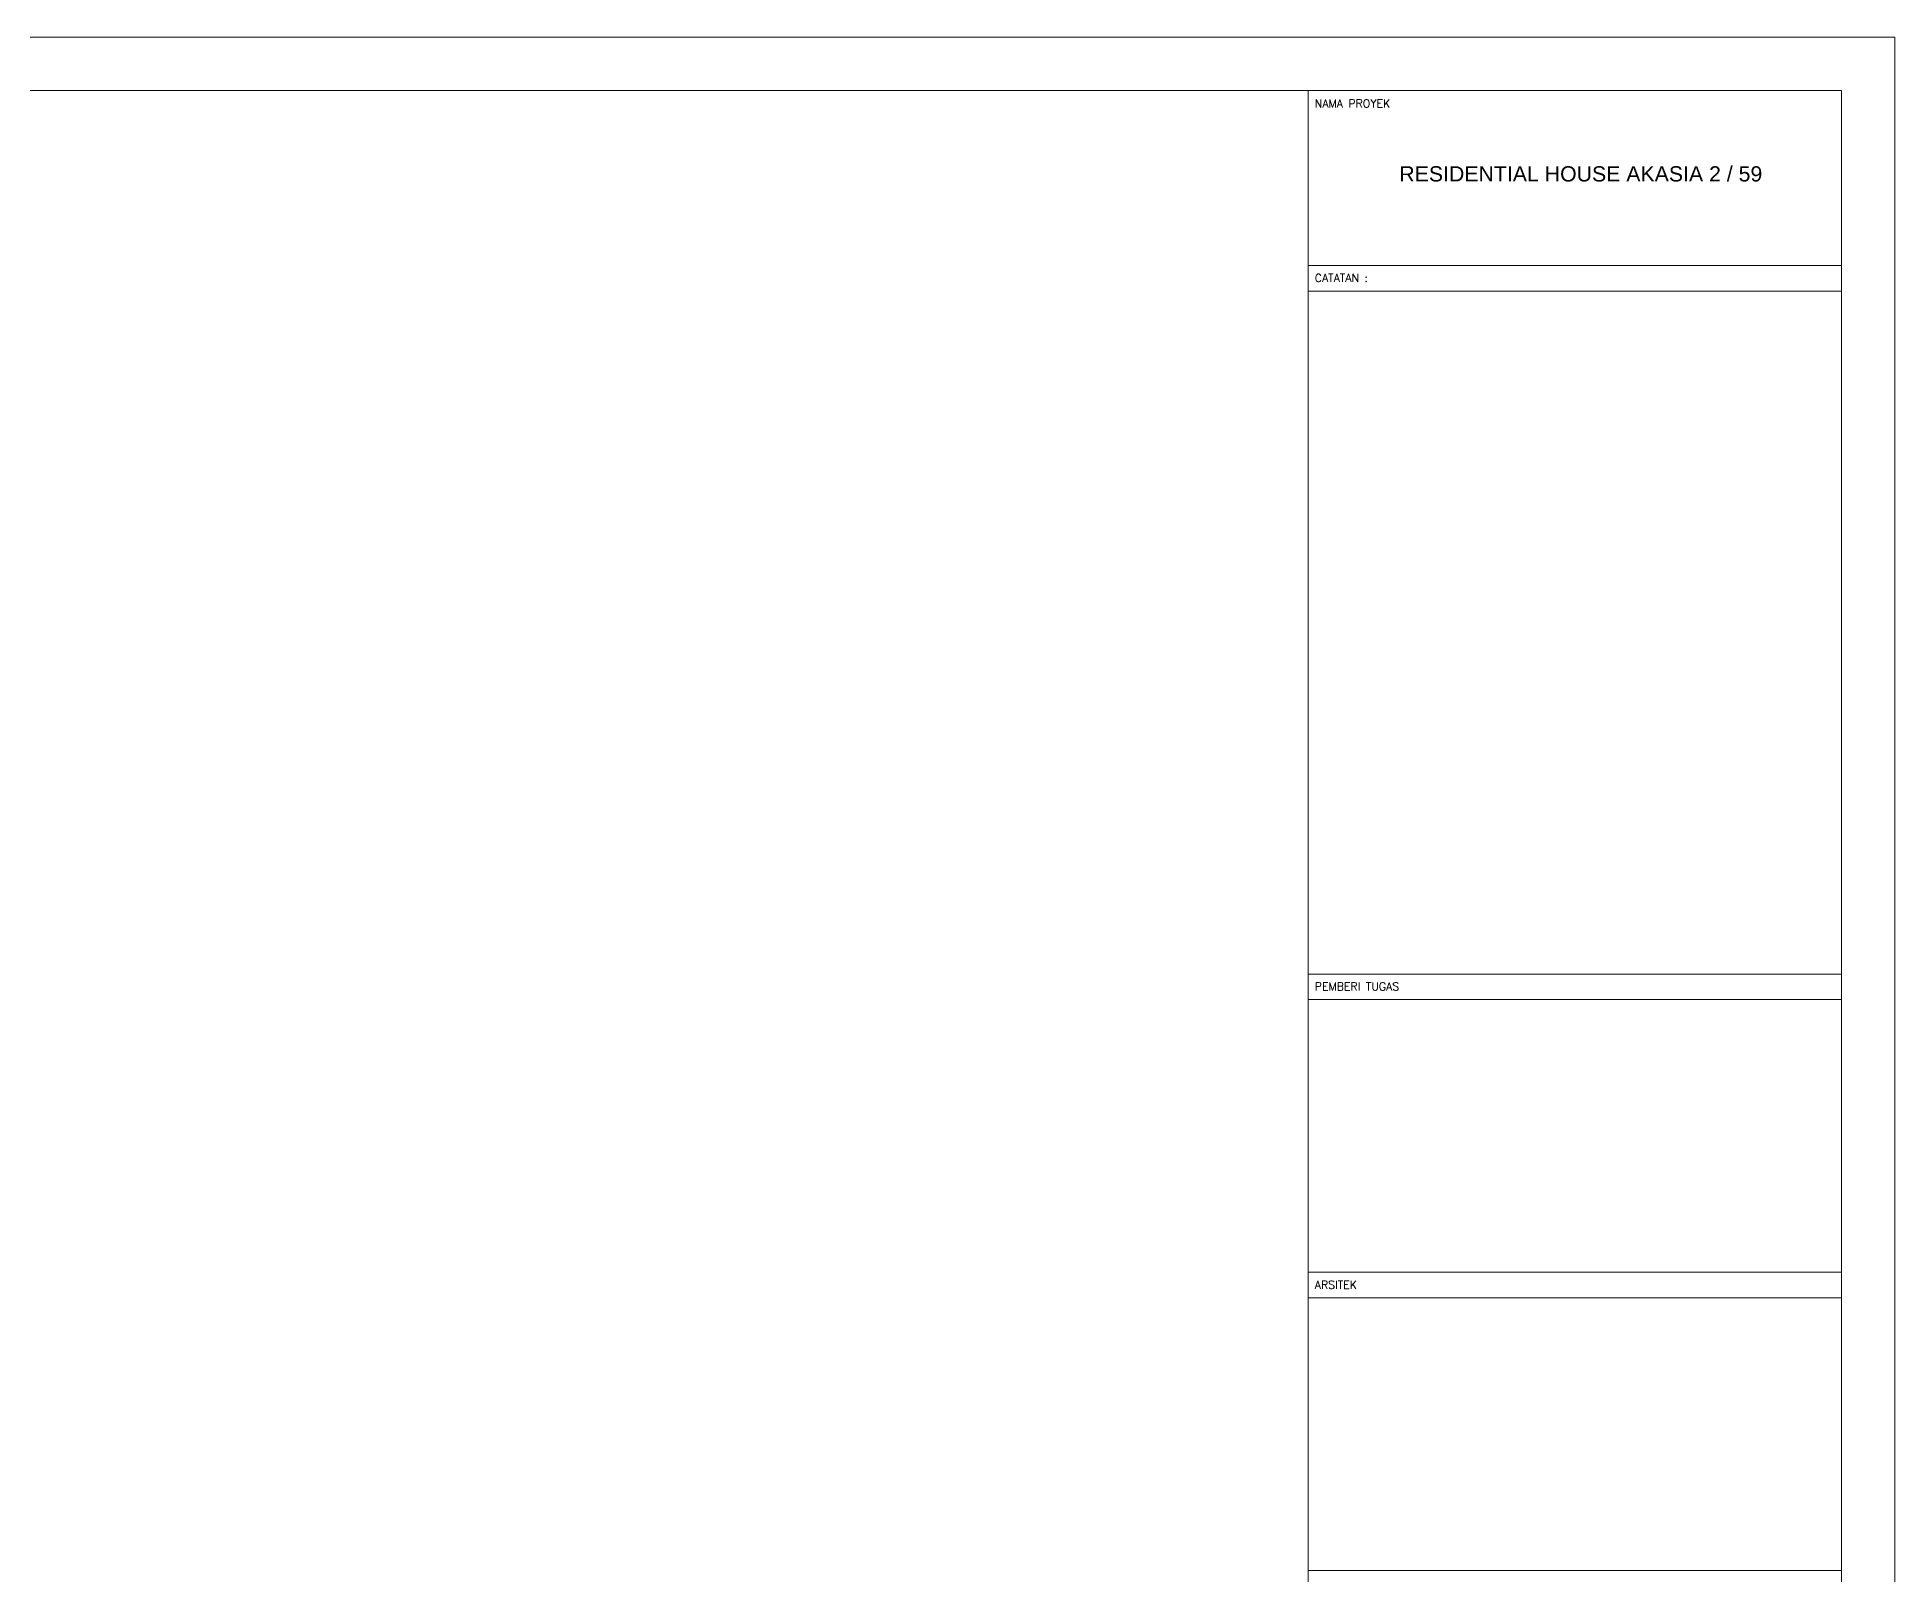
# Model space of a CAD drawing. Header units: millimetres. Extents: x 19632 to 183655, y 41319 to 69325.
# Drawn here: x 161771 to 178882, y 55163 to 69325 of the extents above; entities that cross this region are included whole.
import ezdxf

# ---------------------------------------------------------------- set-up
doc = ezdxf.new("R2010")
doc.units = ezdxf.units.MM
doc.header["$MEASUREMENT"] = 0
doc.linetypes.add('DASHED2', pattern=[0.375, 0.25, -0.125])
for name, color, linetype, lineweight in [('KOP', 7, 'Continuous', 80), ('LEGEND', 1, 'DASHED2', 50), ('XR-KOP A3_MOZART$0$KOP-A1$0$A-GRSKOP', 1, 'Continuous', 5), ('XR-KOP A3_MOZART$0$KOP-A1$0$A-TXTKOP', 3, 'Continuous', 5)]:
    doc.layers.add(name, color=color, linetype=linetype, lineweight=lineweight)
doc.styles.add('style2', font='times.ttf', dxfattribs={"height": 0.18})
doc.styles.add('XR-KOP A3_MOZART$0$KOP-A1$0$ROMANS', font='romans.shx', dxfattribs={"height": 200})

# ---------------------------------------------------------------- blocks, each defined once
blk = doc.blocks.new('hsdh')
at = {"layer": 'XR-KOP A3_MOZART$0$KOP-A1$0$A-GRSKOP', "linetype": 'Continuous', "lineweight": 5}
for p, q in [((140385, 56660), (140385, 82138)), ((140385, 80618), (145017, 80618)), ((140385, 74466), (145017, 74466)), ((140385, 74244), (145017, 74244)), ((140385, 71876), (145017, 71876)), ((140385, 71654), (145017, 71654)), ((140385, 69286), (145017, 69286))]:
    blk.add_line(p, q, dxfattribs=at)
at = {"layer": 'XR-KOP A3_MOZART$0$KOP-A1$0$A-GRSKOP', "color": 0, "linetype": 'Continuous', "lineweight": 5}
blk.add_lwpolyline([(145480, 82601), (107945, 82601), (107945, 56197), (145480, 56197)], close=True, dxfattribs=at)
at = {"layer": 'XR-KOP A3_MOZART$0$KOP-A1$0$A-GRSKOP', "color": 5, "linetype": 'Continuous', "lineweight": 5}
blk.add_lwpolyline([(145017, 82138), (108409, 82138), (108409, 56660), (145017, 56660)], close=True, dxfattribs=at)
at = {"layer": 'XR-KOP A3_MOZART$0$KOP-A1$0$A-GRSKOP', "linetype": 'Continuous', "lineweight": 5}
blk.add_lwpolyline([(145017, 80396), (140385, 80396)], dxfattribs=at)
at = {"layer": 'KOP', "color": 7, "insert": (141177, 81480), "char_height": 132.26, "attachment_point": 1, "style": 'style2'}
blk.add_mtext('{\\fArial|b0|i0|c0|p34;RESIDENTIAL HOUSE AKASIA 2 / 59}', dxfattribs=at)
at = {"layer": 'XR-KOP A3_MOZART$0$KOP-A1$0$A-TXTKOP', "lineweight": 5, "style": 'XR-KOP A3_MOZART$0$KOP-A1$0$ROMANS'}
for s, height, p in [('NAMA PROYEK', 69.49, (140443, 81990)), ('CATATAN :', 69.5, (140443, 80475)), ('PEMBERI TUGAS', 69.49, (140443, 74323)), ('ARSITEK', 69.5, (140443, 71733))]:
    blk.add_text(s, height=height, dxfattribs=at).set_placement(p)

msp = doc.modelspace()

# ---------------------------------------------------------------- block references
at = {"layer": 'LEGEND', "xscale": 1.060683167240732, "yscale": 1.060683167240732, "zscale": 1.060683167240732}
msp.add_blockref('hsdh', (24573.9, -18288.1), dxfattribs=at)

doc.saveas('drawing.dxf')
